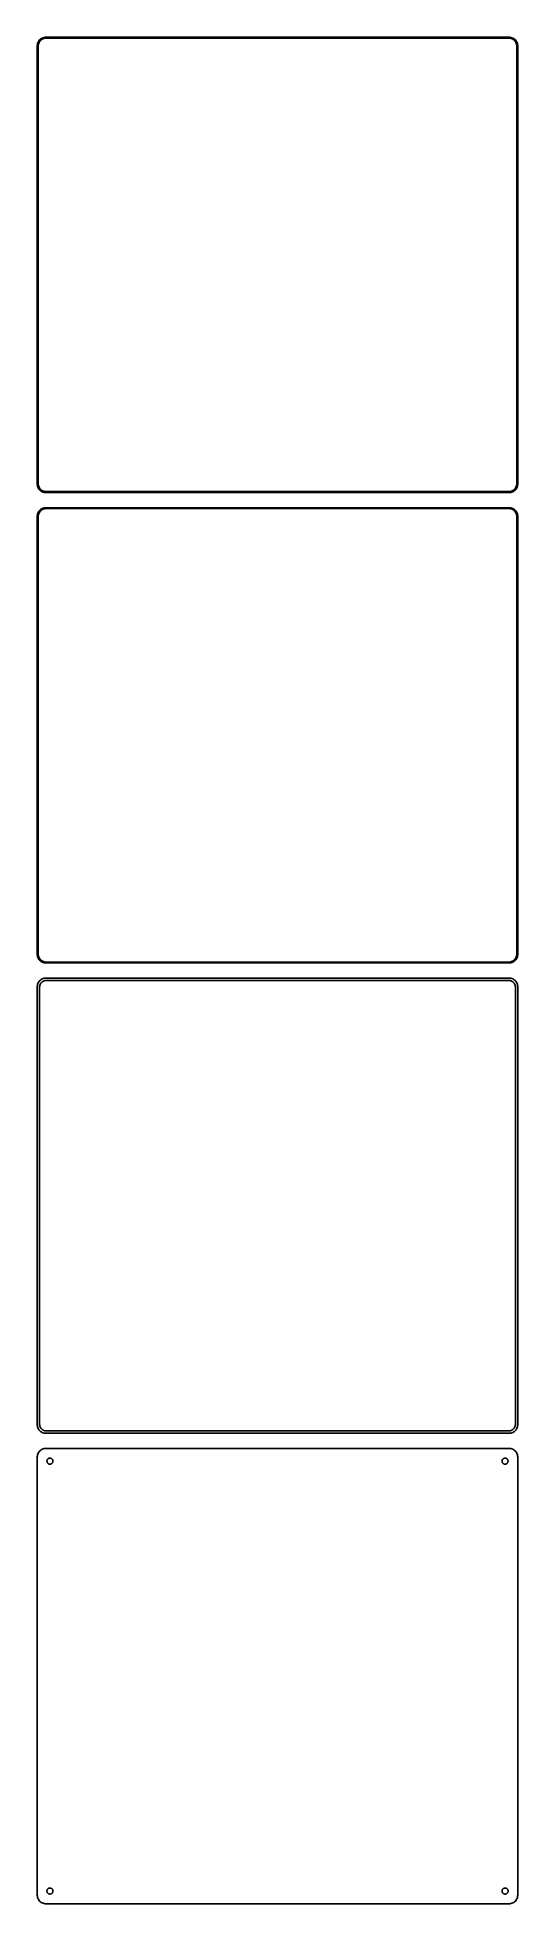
# Model space of a CAD drawing. Header units: metres. Extents: x -142 to 142, y 702 to 1809.
import ezdxf

# ---------------------------------------------------------------- set-up
doc = ezdxf.new("R2010")
doc.units = ezdxf.units.M

msp = doc.modelspace()

# ---------------------------------------------------------------- linework, layer by layer
for p, q in [((-142.461, 1804.63), (-142.5, 1804)), ((-142.343, 1805.24), (-142.461, 1804.63)), ((-142.149, 1805.84), (-142.343, 1805.24)), ((-141.882, 1806.41), (-142.149, 1805.84)), ((-141.963, 1804.35), (-141.851, 1804.93)), ((-141.545, 1806.94), (-141.882, 1806.41)), ((-141.851, 1804.93), (-141.666, 1805.5)), ((-141.666, 1805.5), (-141.412, 1806.04)), ((-141.145, 1807.42), (-141.545, 1806.94)), ((-141.412, 1806.04), (-141.093, 1806.54)), ((-140.687, 1807.85), (-141.145, 1807.42)), ((-141.093, 1806.54), (-140.713, 1807)), ((-140.713, 1807), (-140.278, 1807.41)), ((-140.179, 1808.22), (-140.687, 1807.85)), ((-140.278, 1807.41), (-139.795, 1807.76)), ((-139.629, 1808.52), (-140.179, 1808.22)), ((-139.795, 1807.76), (-139.272, 1808.05)), ((-139.045, 1808.76), (-139.629, 1808.52)), ((-139.272, 1808.05), (-138.718, 1808.27)), ((-138.437, 1808.91), (-139.045, 1808.76)), ((-138.718, 1808.27), (-138.14, 1808.42)), ((-137.814, 1808.99), (-138.437, 1808.91)), ((-138.14, 1808.42), (-137.548, 1808.49)), ((137.814, 1808.99), (-137.814, 1808.99)), ((-137.548, 1808.49), (137.548, 1808.49)), ((137.548, 1808.49), (138.14, 1808.42)), ((138.437, 1808.91), (137.814, 1808.99)), ((138.14, 1808.42), (138.718, 1808.27)), ((139.045, 1808.76), (138.437, 1808.91)), ((138.718, 1808.27), (139.272, 1808.05)), ((139.629, 1808.52), (139.045, 1808.76)), ((139.272, 1808.05), (139.795, 1807.76)), ((140.179, 1808.22), (139.629, 1808.52)), ((139.795, 1807.76), (140.278, 1807.41)), ((140.687, 1807.85), (140.179, 1808.22)), ((140.278, 1807.41), (140.713, 1807)), ((141.145, 1807.42), (140.687, 1807.85)), ((140.713, 1807), (141.093, 1806.54)), ((141.093, 1806.54), (141.412, 1806.04)), ((141.545, 1806.94), (141.145, 1807.42)), ((141.412, 1806.04), (141.666, 1805.5)), ((141.882, 1806.41), (141.545, 1806.94)), ((141.666, 1805.5), (141.851, 1804.93)), ((141.851, 1804.93), (141.963, 1804.35)), ((142.149, 1805.84), (141.882, 1806.41)), ((142.343, 1805.24), (142.149, 1805.84)), ((142.461, 1804.63), (142.343, 1805.24)), ((142.5, 1804), (142.461, 1804.63)), ((-142.5, 1804), (-142.5, 1544)), ((-142, 1803.75), (-141.963, 1804.35)), ((-142, 1544.25), (-142, 1803.75)), ((141.963, 1804.35), (142, 1803.75)), ((142, 1803.75), (142, 1544.25)), ((142.5, 1544), (142.5, 1804)), ((-142.5, 1544), (-142.461, 1543.37)), ((-142.461, 1543.37), (-142.343, 1542.76)), ((-142.343, 1542.76), (-142.149, 1542.16)), ((-142.149, 1542.16), (-141.882, 1541.59)), ((-141.963, 1543.65), (-142, 1544.25)), ((-141.851, 1543.07), (-141.963, 1543.65)), ((-141.882, 1541.59), (-141.545, 1541.06)), ((-141.666, 1542.5), (-141.851, 1543.07)), ((-141.412, 1541.96), (-141.666, 1542.5)), ((-141.545, 1541.06), (-141.145, 1540.58)), ((-141.093, 1541.46), (-141.412, 1541.96)), ((-141.145, 1540.58), (-140.687, 1540.15)), ((-140.713, 1541), (-141.093, 1541.46)), ((-140.278, 1540.59), (-140.713, 1541)), ((-140.687, 1540.15), (-140.179, 1539.78)), ((-139.795, 1540.24), (-140.278, 1540.59)), ((-140.179, 1539.78), (-139.629, 1539.48)), ((-139.272, 1539.95), (-139.795, 1540.24)), ((-139.629, 1539.48), (-139.045, 1539.24)), ((-138.718, 1539.73), (-139.272, 1539.95)), ((-139.045, 1539.24), (-138.437, 1539.09)), ((-138.14, 1539.58), (-138.718, 1539.73)), ((-138.437, 1539.09), (-137.814, 1539.01)), ((-137.548, 1539.51), (-138.14, 1539.58)), ((-137.814, 1539.01), (137.814, 1539.01)), ((137.548, 1539.51), (-137.548, 1539.51)), ((138.14, 1539.58), (137.548, 1539.51)), ((137.814, 1539.01), (138.437, 1539.09)), ((138.718, 1539.73), (138.14, 1539.58)), ((138.437, 1539.09), (139.045, 1539.24)), ((139.272, 1539.95), (138.718, 1539.73)), ((139.045, 1539.24), (139.629, 1539.48)), ((139.795, 1540.24), (139.272, 1539.95)), ((139.629, 1539.48), (140.179, 1539.78)), ((140.278, 1540.59), (139.795, 1540.24)), ((140.179, 1539.78), (140.687, 1540.15)), ((140.713, 1541), (140.278, 1540.59)), ((140.687, 1540.15), (141.145, 1540.58)), ((141.093, 1541.46), (140.713, 1541)), ((141.412, 1541.96), (141.093, 1541.46)), ((141.145, 1540.58), (141.545, 1541.06)), ((141.666, 1542.5), (141.412, 1541.96)), ((141.545, 1541.06), (141.882, 1541.59)), ((141.851, 1543.07), (141.666, 1542.5)), ((141.963, 1543.65), (141.851, 1543.07)), ((141.882, 1541.59), (142.149, 1542.16)), ((142, 1544.25), (141.963, 1543.65)), ((142.149, 1542.16), (142.343, 1542.76)), ((142.343, 1542.76), (142.461, 1543.37)), ((142.461, 1543.37), (142.5, 1544)), ((-141.545, 1527.94), (-141.882, 1527.41)), ((-141.145, 1528.42), (-141.545, 1527.94)), ((-140.687, 1528.85), (-141.145, 1528.42)), ((-141.093, 1527.54), (-140.713, 1528)), ((-140.713, 1528), (-140.278, 1528.41)), ((-140.179, 1529.22), (-140.687, 1528.85)), ((-140.278, 1528.41), (-139.795, 1528.76)), ((-139.629, 1529.52), (-140.179, 1529.22)), ((-139.795, 1528.76), (-139.272, 1529.05)), ((-139.045, 1529.76), (-139.629, 1529.52)), ((-139.272, 1529.05), (-138.718, 1529.27)), ((-138.437, 1529.91), (-139.045, 1529.76)), ((-138.718, 1529.27), (-138.14, 1529.42)), ((-137.814, 1529.99), (-138.437, 1529.91)), ((-138.14, 1529.42), (-137.548, 1529.49)), ((137.814, 1529.99), (-137.814, 1529.99)), ((-137.548, 1529.49), (137.548, 1529.49)), ((137.548, 1529.49), (138.14, 1529.42)), ((138.437, 1529.91), (137.814, 1529.99)), ((138.14, 1529.42), (138.718, 1529.27)), ((139.045, 1529.76), (138.437, 1529.91)), ((138.718, 1529.27), (139.272, 1529.05)), ((139.629, 1529.52), (139.045, 1529.76)), ((139.272, 1529.05), (139.795, 1528.76)), ((140.179, 1529.22), (139.629, 1529.52)), ((139.795, 1528.76), (140.278, 1528.41)), ((140.687, 1528.85), (140.179, 1529.22)), ((140.278, 1528.41), (140.713, 1528)), ((141.145, 1528.42), (140.687, 1528.85)), ((140.713, 1528), (141.093, 1527.54)), ((141.545, 1527.94), (141.145, 1528.42)), ((141.882, 1527.41), (141.545, 1527.94)), ((-142.461, 1525.63), (-142.5, 1525)), ((-142.5, 1525), (-142.5, 1265)), ((-142.343, 1526.24), (-142.461, 1525.63)), ((-142.149, 1526.84), (-142.343, 1526.24)), ((-141.882, 1527.41), (-142.149, 1526.84)), ((-142, 1524.75), (-141.963, 1525.35)), ((-142, 1265.25), (-142, 1524.75)), ((-141.963, 1525.35), (-141.851, 1525.93)), ((-141.851, 1525.93), (-141.666, 1526.5)), ((-141.666, 1526.5), (-141.412, 1527.04)), ((-141.412, 1527.04), (-141.093, 1527.54)), ((141.093, 1527.54), (141.412, 1527.04)), ((141.412, 1527.04), (141.666, 1526.5)), ((141.666, 1526.5), (141.851, 1525.93)), ((141.851, 1525.93), (141.963, 1525.35)), ((142.149, 1526.84), (141.882, 1527.41)), ((141.963, 1525.35), (142, 1524.75)), ((142, 1524.75), (142, 1265.25)), ((142.343, 1526.24), (142.149, 1526.84)), ((142.461, 1525.63), (142.343, 1526.24)), ((142.5, 1525), (142.461, 1525.63)), ((142.5, 1265), (142.5, 1525)), ((-142.5, 1265), (-142.461, 1264.37)), ((-142.461, 1264.37), (-142.343, 1263.76)), ((-142.343, 1263.76), (-142.149, 1263.16)), ((-142.149, 1263.16), (-141.882, 1262.59)), ((-141.963, 1264.65), (-142, 1265.25)), ((-141.851, 1264.07), (-141.963, 1264.65)), ((-141.882, 1262.59), (-141.545, 1262.06)), ((-141.666, 1263.5), (-141.851, 1264.07)), ((-141.412, 1262.96), (-141.666, 1263.5)), ((-141.545, 1262.06), (-141.145, 1261.58)), ((-141.093, 1262.46), (-141.412, 1262.96)), ((-140.713, 1262), (-141.093, 1262.46)), ((-140.278, 1261.59), (-140.713, 1262)), ((140.713, 1262), (140.278, 1261.59)), ((141.093, 1262.46), (140.713, 1262)), ((141.412, 1262.96), (141.093, 1262.46)), ((141.145, 1261.58), (141.545, 1262.06)), ((141.666, 1263.5), (141.412, 1262.96)), ((141.545, 1262.06), (141.882, 1262.59)), ((141.851, 1264.07), (141.666, 1263.5)), ((141.963, 1264.65), (141.851, 1264.07)), ((141.882, 1262.59), (142.149, 1263.16)), ((142, 1265.25), (141.963, 1264.65)), ((142.149, 1263.16), (142.343, 1263.76)), ((142.343, 1263.76), (142.461, 1264.37)), ((142.461, 1264.37), (142.5, 1265)), ((-141.145, 1261.58), (-140.687, 1261.15)), ((-140.687, 1261.15), (-140.179, 1260.78)), ((-139.795, 1261.24), (-140.278, 1261.59)), ((-140.179, 1260.78), (-139.629, 1260.48)), ((-139.272, 1260.95), (-139.795, 1261.24)), ((-139.629, 1260.48), (-139.045, 1260.24)), ((-138.718, 1260.73), (-139.272, 1260.95)), ((-139.045, 1260.24), (-138.437, 1260.09)), ((-138.437, 1250.91), (-139.045, 1250.76)), ((-138.14, 1260.58), (-138.718, 1260.73)), ((-138.437, 1260.09), (-137.814, 1260.01)), ((-137.814, 1250.99), (-138.437, 1250.91)), ((-137.548, 1260.51), (-138.14, 1260.58)), ((-137.814, 1260.01), (137.814, 1260.01)), ((137.814, 1250.99), (-137.814, 1250.99)), ((137.548, 1260.51), (-137.548, 1260.51)), ((138.14, 1260.58), (137.548, 1260.51)), ((137.814, 1260.01), (138.437, 1260.09)), ((138.437, 1250.91), (137.814, 1250.99)), ((138.718, 1260.73), (138.14, 1260.58)), ((138.437, 1260.09), (139.045, 1260.24)), ((139.045, 1250.76), (138.437, 1250.91)), ((139.272, 1260.95), (138.718, 1260.73)), ((139.045, 1260.24), (139.629, 1260.48)), ((139.795, 1261.24), (139.272, 1260.95)), ((139.629, 1260.48), (140.179, 1260.78)), ((140.278, 1261.59), (139.795, 1261.24)), ((140.179, 1260.78), (140.687, 1261.15)), ((140.687, 1261.15), (141.145, 1261.58)), ((-142.461, 1246.63), (-142.5, 1246)), ((-142.5, 1246), (-142.5, 986)), ((-142.343, 1247.24), (-142.461, 1246.63)), ((-142.149, 1247.84), (-142.343, 1247.24)), ((-141.882, 1248.41), (-142.149, 1247.84)), ((-141.545, 1248.94), (-141.882, 1248.41)), ((-141.145, 1249.42), (-141.545, 1248.94)), ((-140.687, 1249.85), (-141.145, 1249.42)), ((-141.119, 1245.75), (-141.089, 1246.23)), ((-141.119, 986.25), (-141.119, 1245.75)), ((-141.089, 1246.23), (-140.998, 1246.71)), ((-140.998, 1246.71), (-140.848, 1247.17)), ((-140.848, 1247.17), (-140.641, 1247.61)), ((-140.179, 1250.22), (-140.687, 1249.85)), ((-140.641, 1247.61), (-140.38, 1248.02)), ((-140.38, 1248.02), (-140.071, 1248.4)), ((-139.629, 1250.52), (-140.179, 1250.22)), ((-140.071, 1248.4), (-139.716, 1248.73)), ((-139.716, 1248.73), (-139.323, 1249.02)), ((-139.045, 1250.76), (-139.629, 1250.52)), ((-139.323, 1249.02), (-138.898, 1249.25)), ((-138.898, 1249.25), (-138.446, 1249.43)), ((-138.446, 1249.43), (-137.975, 1249.55)), ((-137.975, 1249.55), (-137.493, 1249.61)), ((-137.493, 1249.61), (137.493, 1249.61)), ((137.493, 1249.61), (137.975, 1249.55)), ((137.975, 1249.55), (138.446, 1249.43)), ((138.446, 1249.43), (138.898, 1249.25)), ((138.898, 1249.25), (139.323, 1249.02)), ((139.629, 1250.52), (139.045, 1250.76)), ((139.323, 1249.02), (139.716, 1248.73)), ((140.179, 1250.22), (139.629, 1250.52)), ((139.716, 1248.73), (140.071, 1248.4)), ((140.071, 1248.4), (140.38, 1248.02)), ((140.687, 1249.85), (140.179, 1250.22)), ((140.38, 1248.02), (140.641, 1247.61)), ((140.641, 1247.61), (140.848, 1247.17)), ((141.145, 1249.42), (140.687, 1249.85)), ((140.848, 1247.17), (140.998, 1246.71)), ((140.998, 1246.71), (141.089, 1246.23)), ((141.089, 1246.23), (141.119, 1245.75)), ((141.119, 1245.75), (141.119, 986.25)), ((141.545, 1248.94), (141.145, 1249.42)), ((141.882, 1248.41), (141.545, 1248.94)), ((142.149, 1247.84), (141.882, 1248.41)), ((142.343, 1247.24), (142.149, 1247.84)), ((142.461, 1246.63), (142.343, 1247.24)), ((142.5, 1246), (142.461, 1246.63)), ((142.5, 986), (142.5, 1246)), ((-142.5, 986), (-142.461, 985.373)), ((-142.461, 985.373), (-142.343, 984.757)), ((-141.089, 985.765), (-141.119, 986.25)), ((-140.998, 985.288), (-141.089, 985.765)), ((-140.848, 984.826), (-140.998, 985.288)), ((140.998, 985.288), (140.848, 984.826)), ((141.089, 985.765), (140.998, 985.288)), ((141.119, 986.25), (141.089, 985.765)), ((142.343, 984.757), (142.461, 985.373)), ((142.461, 985.373), (142.5, 986)), ((-142.343, 984.757), (-142.149, 984.159)), ((-142.149, 984.159), (-141.882, 983.591)), ((-141.882, 983.591), (-141.545, 983.061)), ((-141.545, 983.061), (-141.145, 982.577)), ((-141.145, 982.577), (-140.687, 982.147)), ((-140.641, 984.386), (-140.848, 984.826)), ((-140.687, 982.147), (-140.179, 981.778)), ((-140.38, 983.976), (-140.641, 984.386)), ((-140.071, 983.601), (-140.38, 983.976)), ((-140.179, 981.778), (-139.629, 981.476)), ((-139.716, 983.269), (-140.071, 983.601)), ((-139.323, 982.983), (-139.716, 983.269)), ((-139.629, 981.476), (-139.045, 981.245)), ((-138.898, 982.749), (-139.323, 982.983)), ((-139.045, 981.245), (-138.437, 981.089)), ((-138.446, 982.57), (-138.898, 982.749)), ((-137.975, 982.449), (-138.446, 982.57)), ((-138.437, 981.089), (-137.814, 981.01)), ((-137.493, 982.388), (-137.975, 982.449)), ((-137.814, 981.01), (137.814, 981.01)), ((137.493, 982.388), (-137.493, 982.388)), ((137.975, 982.449), (137.493, 982.388)), ((137.814, 981.01), (138.437, 981.089)), ((138.446, 982.57), (137.975, 982.449)), ((138.437, 981.089), (139.045, 981.245)), ((138.898, 982.749), (138.446, 982.57)), ((139.323, 982.983), (138.898, 982.749)), ((139.045, 981.245), (139.629, 981.476)), ((139.716, 983.269), (139.323, 982.983)), ((139.629, 981.476), (140.179, 981.778)), ((140.071, 983.601), (139.716, 983.269)), ((140.38, 983.976), (140.071, 983.601)), ((140.179, 981.778), (140.687, 982.147)), ((140.641, 984.386), (140.38, 983.976)), ((140.848, 984.826), (140.641, 984.386)), ((140.687, 982.147), (141.145, 982.577)), ((141.145, 982.577), (141.545, 983.061)), ((141.545, 983.061), (141.882, 983.591)), ((141.882, 983.591), (142.149, 984.159)), ((142.149, 984.159), (142.343, 984.757)), ((-142.461, 967.627), (-142.5, 967)), ((-142.5, 967), (-142.5, 707)), ((-142.343, 968.243), (-142.461, 967.627)), ((-142.149, 968.841), (-142.343, 968.243)), ((-141.882, 969.409), (-142.149, 968.841)), ((-141.545, 969.939), (-141.882, 969.409)), ((-141.145, 970.423), (-141.545, 969.939)), ((-140.687, 970.853), (-141.145, 970.423)), ((-140.179, 971.222), (-140.687, 970.853)), ((-139.629, 971.524), (-140.179, 971.222)), ((-139.045, 971.755), (-139.629, 971.524)), ((-138.437, 971.911), (-139.045, 971.755)), ((-137.814, 971.99), (-138.437, 971.911)), ((137.814, 971.99), (-137.814, 971.99)), ((-136.8, 964.5), (-136.786, 964.726)), ((-136.786, 964.274), (-136.8, 964.5)), ((-136.786, 964.726), (-136.743, 964.948)), ((-136.743, 964.052), (-136.786, 964.274)), ((-136.743, 964.948), (-136.674, 965.163)), ((-136.674, 963.837), (-136.743, 964.052)), ((-136.674, 965.163), (-136.577, 965.367)), ((-136.577, 963.633), (-136.674, 963.837)), ((-136.577, 965.367), (-136.456, 965.558)), ((-136.456, 963.442), (-136.577, 963.633)), ((-136.456, 965.558), (-136.312, 965.732)), ((-136.312, 963.268), (-136.456, 963.442)), ((-136.312, 965.732), (-136.147, 965.887)), ((-136.147, 963.113), (-136.312, 963.268)), ((-136.147, 965.887), (-135.964, 966.02)), ((-135.964, 962.98), (-136.147, 963.113)), ((-135.964, 966.02), (-135.766, 966.129)), ((-135.766, 966.129), (-135.556, 966.212)), ((-135.556, 966.212), (-135.337, 966.268)), ((-135.337, 966.268), (-135.113, 966.296)), ((-135.113, 966.296), (-134.887, 966.296)), ((-134.887, 966.296), (-134.663, 966.268)), ((-134.663, 966.268), (-134.444, 966.212)), ((-134.444, 966.212), (-134.234, 966.129)), ((-134.234, 966.129), (-134.036, 966.02)), ((-134.036, 966.02), (-133.853, 965.887)), ((-133.853, 963.113), (-134.036, 962.98)), ((-133.853, 965.887), (-133.688, 965.732)), ((-133.688, 963.268), (-133.853, 963.113)), ((-133.688, 965.732), (-133.544, 965.558)), ((-133.544, 963.442), (-133.688, 963.268)), ((-133.544, 965.558), (-133.423, 965.367)), ((-133.423, 963.633), (-133.544, 963.442)), ((-133.423, 965.367), (-133.326, 965.163)), ((-133.326, 963.837), (-133.423, 963.633)), ((-133.326, 965.163), (-133.257, 964.948)), ((-133.257, 964.052), (-133.326, 963.837)), ((-133.257, 964.948), (-133.214, 964.726)), ((-133.214, 964.274), (-133.257, 964.052)), ((-133.214, 964.726), (-133.2, 964.5)), ((-133.2, 964.5), (-133.214, 964.274)), ((133.2, 964.5), (133.214, 964.726)), ((133.214, 964.274), (133.2, 964.5)), ((133.214, 964.726), (133.257, 964.948)), ((133.257, 964.052), (133.214, 964.274)), ((133.257, 964.948), (133.326, 965.163)), ((133.326, 963.837), (133.257, 964.052)), ((133.326, 965.163), (133.423, 965.367)), ((133.423, 963.633), (133.326, 963.837)), ((133.423, 965.367), (133.544, 965.558)), ((133.544, 963.442), (133.423, 963.633)), ((133.544, 965.558), (133.688, 965.732)), ((133.688, 963.268), (133.544, 963.442)), ((133.688, 965.732), (133.853, 965.887)), ((133.853, 963.113), (133.688, 963.268)), ((133.853, 965.887), (134.036, 966.02)), ((134.036, 962.98), (133.853, 963.113)), ((134.036, 966.02), (134.234, 966.129)), ((134.234, 966.129), (134.444, 966.212)), ((134.444, 966.212), (134.663, 966.268)), ((134.663, 966.268), (134.887, 966.296)), ((134.887, 966.296), (135.113, 966.296)), ((135.113, 966.296), (135.337, 966.268)), ((135.337, 966.268), (135.556, 966.212)), ((135.556, 966.212), (135.766, 966.129)), ((135.766, 966.129), (135.964, 966.02)), ((135.964, 966.02), (136.147, 965.887)), ((136.147, 963.113), (135.964, 962.98)), ((136.147, 965.887), (136.312, 965.732)), ((136.312, 963.268), (136.147, 963.113)), ((136.312, 965.732), (136.456, 965.558)), ((136.456, 963.442), (136.312, 963.268)), ((136.456, 965.558), (136.577, 965.367)), ((136.577, 963.633), (136.456, 963.442)), ((136.577, 965.367), (136.674, 965.163)), ((136.674, 963.837), (136.577, 963.633)), ((136.674, 965.163), (136.743, 964.948)), ((136.743, 964.052), (136.674, 963.837)), ((136.743, 964.948), (136.786, 964.726)), ((136.786, 964.274), (136.743, 964.052)), ((136.786, 964.726), (136.8, 964.5)), ((136.8, 964.5), (136.786, 964.274)), ((138.437, 971.911), (137.814, 971.99)), ((139.045, 971.755), (138.437, 971.911)), ((139.629, 971.524), (139.045, 971.755)), ((140.179, 971.222), (139.629, 971.524)), ((140.687, 970.853), (140.179, 971.222)), ((141.145, 970.423), (140.687, 970.853)), ((141.545, 969.939), (141.145, 970.423)), ((141.882, 969.409), (141.545, 969.939)), ((142.149, 968.841), (141.882, 969.409)), ((142.343, 968.243), (142.149, 968.841)), ((142.461, 967.627), (142.343, 968.243)), ((142.5, 967), (142.461, 967.627)), ((142.5, 707), (142.5, 967)), ((-135.766, 962.871), (-135.964, 962.98)), ((-135.556, 962.788), (-135.766, 962.871)), ((-135.337, 962.732), (-135.556, 962.788)), ((-135.113, 962.704), (-135.337, 962.732)), ((-134.887, 962.704), (-135.113, 962.704)), ((-134.663, 962.732), (-134.887, 962.704)), ((-134.444, 962.788), (-134.663, 962.732)), ((-134.234, 962.871), (-134.444, 962.788)), ((-134.036, 962.98), (-134.234, 962.871)), ((134.234, 962.871), (134.036, 962.98)), ((134.444, 962.788), (134.234, 962.871)), ((134.663, 962.732), (134.444, 962.788)), ((134.887, 962.704), (134.663, 962.732)), ((135.113, 962.704), (134.887, 962.704)), ((135.337, 962.732), (135.113, 962.704)), ((135.556, 962.788), (135.337, 962.732)), ((135.766, 962.871), (135.556, 962.788)), ((135.964, 962.98), (135.766, 962.871)), ((-136.8, 709.5), (-136.786, 709.726)), ((-136.786, 709.274), (-136.8, 709.5)), ((-136.786, 709.726), (-136.743, 709.948)), ((-136.743, 709.052), (-136.786, 709.274)), ((-136.743, 709.948), (-136.674, 710.163)), ((-136.674, 708.837), (-136.743, 709.052)), ((-136.674, 710.163), (-136.577, 710.367)), ((-136.577, 708.633), (-136.674, 708.837)), ((-136.577, 710.367), (-136.456, 710.558)), ((-136.456, 708.442), (-136.577, 708.633)), ((-136.456, 710.558), (-136.312, 710.732)), ((-136.312, 710.732), (-136.147, 710.887)), ((-136.147, 710.887), (-135.964, 711.02)), ((-135.964, 711.02), (-135.766, 711.129)), ((-135.766, 711.129), (-135.556, 711.212)), ((-135.556, 711.212), (-135.337, 711.268)), ((-135.337, 711.268), (-135.113, 711.296)), ((-135.113, 711.296), (-134.887, 711.296)), ((-134.887, 711.296), (-134.663, 711.268)), ((-134.663, 711.268), (-134.444, 711.212)), ((-134.444, 711.212), (-134.234, 711.129)), ((-134.234, 711.129), (-134.036, 711.02)), ((-134.036, 711.02), (-133.853, 710.887)), ((-133.853, 710.887), (-133.688, 710.732)), ((-133.688, 710.732), (-133.544, 710.558)), ((-133.544, 710.558), (-133.423, 710.367)), ((-133.423, 708.633), (-133.544, 708.442)), ((-133.423, 710.367), (-133.326, 710.163)), ((-133.326, 708.837), (-133.423, 708.633)), ((-133.326, 710.163), (-133.257, 709.948)), ((-133.257, 709.052), (-133.326, 708.837)), ((-133.257, 709.948), (-133.214, 709.726)), ((-133.214, 709.274), (-133.257, 709.052)), ((-133.214, 709.726), (-133.2, 709.5)), ((-133.2, 709.5), (-133.214, 709.274)), ((133.2, 709.5), (133.214, 709.726)), ((133.214, 709.274), (133.2, 709.5)), ((133.214, 709.726), (133.257, 709.948)), ((133.257, 709.052), (133.214, 709.274)), ((133.257, 709.948), (133.326, 710.163)), ((133.326, 708.837), (133.257, 709.052)), ((133.326, 710.163), (133.423, 710.367)), ((133.423, 708.633), (133.326, 708.837)), ((133.423, 710.367), (133.544, 710.558)), ((133.544, 708.442), (133.423, 708.633)), ((133.544, 710.558), (133.688, 710.732)), ((133.688, 710.732), (133.853, 710.887)), ((133.853, 710.887), (134.036, 711.02)), ((134.036, 711.02), (134.234, 711.129)), ((134.234, 711.129), (134.444, 711.212)), ((134.444, 711.212), (134.663, 711.268)), ((134.663, 711.268), (134.887, 711.296)), ((134.887, 711.296), (135.113, 711.296)), ((135.113, 711.296), (135.337, 711.268)), ((135.337, 711.268), (135.556, 711.212)), ((135.556, 711.212), (135.766, 711.129)), ((135.766, 711.129), (135.964, 711.02)), ((135.964, 711.02), (136.147, 710.887)), ((136.147, 710.887), (136.312, 710.732)), ((136.312, 710.732), (136.456, 710.558)), ((136.456, 710.558), (136.577, 710.367)), ((136.577, 708.633), (136.456, 708.442)), ((136.577, 710.367), (136.674, 710.163)), ((136.674, 708.837), (136.577, 708.633)), ((136.674, 710.163), (136.743, 709.948)), ((136.743, 709.052), (136.674, 708.837)), ((136.743, 709.948), (136.786, 709.726)), ((136.786, 709.274), (136.743, 709.052)), ((136.786, 709.726), (136.8, 709.5)), ((136.8, 709.5), (136.786, 709.274)), ((-142.5, 707), (-142.461, 706.373)), ((-142.461, 706.373), (-142.343, 705.757)), ((-142.343, 705.757), (-142.149, 705.159)), ((-142.149, 705.159), (-141.882, 704.591)), ((-141.882, 704.591), (-141.545, 704.061)), ((-141.545, 704.061), (-141.145, 703.577)), ((-141.145, 703.577), (-140.687, 703.147)), ((-140.687, 703.147), (-140.179, 702.778)), ((-140.179, 702.778), (-139.629, 702.476)), ((-139.629, 702.476), (-139.045, 702.245)), ((-139.045, 702.245), (-138.437, 702.089)), ((-138.437, 702.089), (-137.814, 702.01)), ((-137.814, 702.01), (137.814, 702.01)), ((-136.312, 708.268), (-136.456, 708.442)), ((-136.147, 708.113), (-136.312, 708.268)), ((-135.964, 707.98), (-136.147, 708.113)), ((-135.766, 707.871), (-135.964, 707.98)), ((-135.556, 707.788), (-135.766, 707.871)), ((-135.337, 707.732), (-135.556, 707.788)), ((-135.113, 707.704), (-135.337, 707.732)), ((-134.887, 707.704), (-135.113, 707.704)), ((-134.663, 707.732), (-134.887, 707.704)), ((-134.444, 707.788), (-134.663, 707.732)), ((-134.234, 707.871), (-134.444, 707.788)), ((-134.036, 707.98), (-134.234, 707.871)), ((-133.853, 708.113), (-134.036, 707.98)), ((-133.688, 708.268), (-133.853, 708.113)), ((-133.544, 708.442), (-133.688, 708.268)), ((133.688, 708.268), (133.544, 708.442)), ((133.853, 708.113), (133.688, 708.268)), ((134.036, 707.98), (133.853, 708.113)), ((134.234, 707.871), (134.036, 707.98)), ((134.444, 707.788), (134.234, 707.871)), ((134.663, 707.732), (134.444, 707.788)), ((134.887, 707.704), (134.663, 707.732)), ((135.113, 707.704), (134.887, 707.704)), ((135.337, 707.732), (135.113, 707.704)), ((135.556, 707.788), (135.337, 707.732)), ((135.766, 707.871), (135.556, 707.788)), ((135.964, 707.98), (135.766, 707.871)), ((136.147, 708.113), (135.964, 707.98)), ((136.312, 708.268), (136.147, 708.113)), ((136.456, 708.442), (136.312, 708.268)), ((137.814, 702.01), (138.437, 702.089)), ((138.437, 702.089), (139.045, 702.245)), ((139.045, 702.245), (139.629, 702.476)), ((139.629, 702.476), (140.179, 702.778)), ((140.179, 702.778), (140.687, 703.147)), ((140.687, 703.147), (141.145, 703.577)), ((141.145, 703.577), (141.545, 704.061)), ((141.545, 704.061), (141.882, 704.591)), ((141.882, 704.591), (142.149, 705.159)), ((142.149, 705.159), (142.343, 705.757)), ((142.343, 705.757), (142.461, 706.373)), ((142.461, 706.373), (142.5, 707))]:
    msp.add_line(p, q)

doc.saveas('drawing.dxf')
